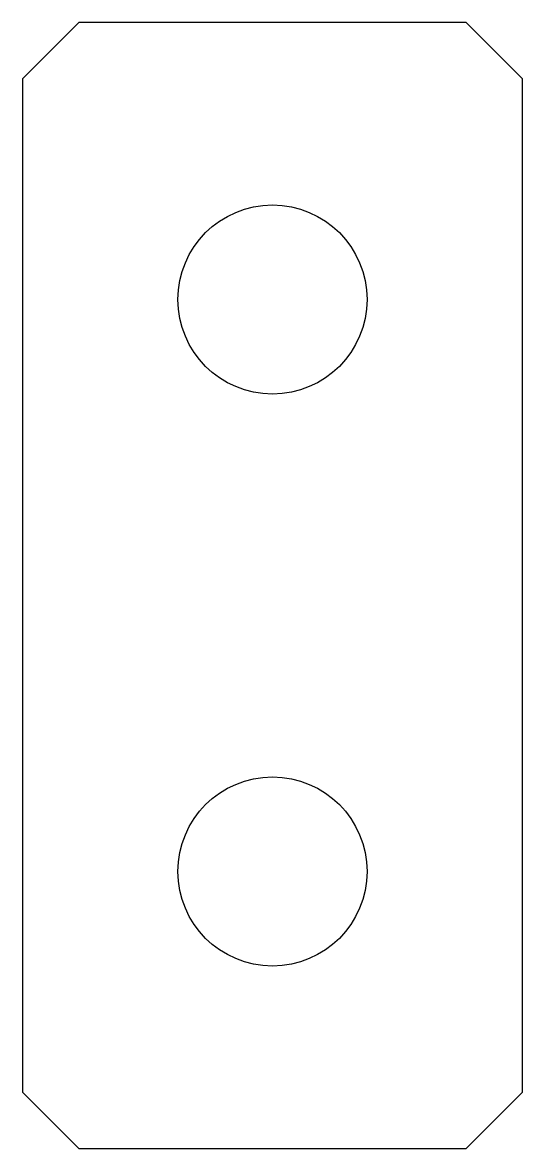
# Model space of a CAD drawing. Extents: x 419.4 to 441.6, y 296.4 to 346.4.
import ezdxf

# ---------------------------------------------------------------- set-up
doc = ezdxf.new("R2010")
doc.units = 0
doc.layers.get('0').update_dxf_attribs({"linetype": 'CONTINUOUS'})

msp = doc.modelspace()

# ---------------------------------------------------------------- linework, layer by layer
msp.add_lwpolyline([(421.901, 296.369), (439.101, 296.369), (441.601, 298.869), (441.601, 343.869), (439.101, 346.369), (421.901, 346.369), (419.401, 343.869), (419.401, 298.869)], close=True)
for centre in [(430.501, 334.069), (430.501, 308.669)]:
    msp.add_circle(centre, 4.2)

doc.saveas('drawing.dxf')
